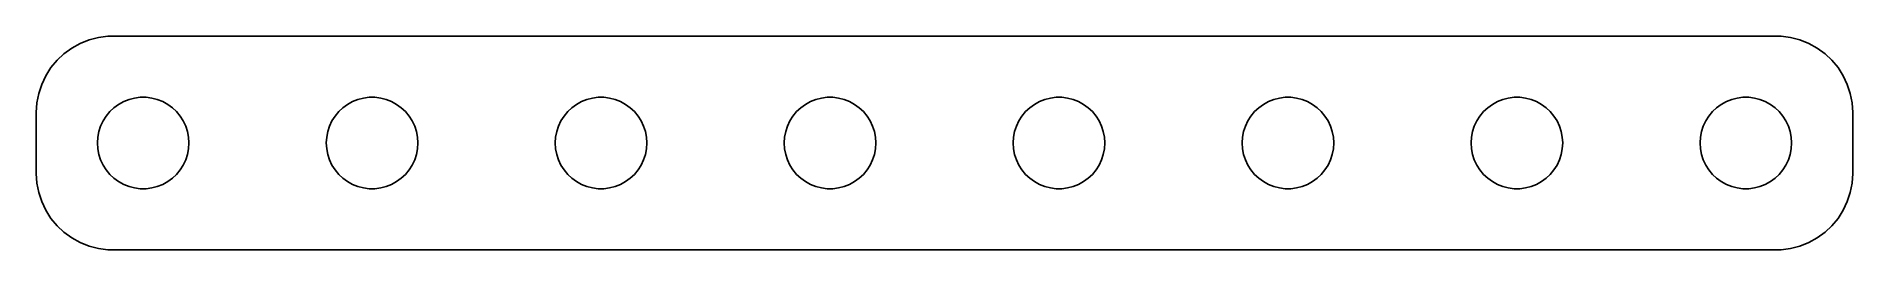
# Model space of a CAD drawing. Header units: metres. Extents: x 0 to 120, y 1 to 14.
import ezdxf

# ---------------------------------------------------------------- set-up
doc = ezdxf.new("R2010")
doc.units = ezdxf.units.M

msp = doc.modelspace()

# ---------------------------------------------------------------- linework, layer by layer
for p, q in [((4.56308, 14.4114), (3.95491, 14.2553)), ((5.18604, 14.4901), (4.56308, 14.4114)), ((114.814, 14.4901), (5.18604, 14.4901)), ((115.437, 14.4114), (114.814, 14.4901)), ((116.045, 14.2553), (115.437, 14.4114)), ((2.31287, 13.3526), (1.85515, 12.9227)), ((2.82086, 13.7216), (2.31287, 13.3526)), ((3.37109, 14.0241), (2.82086, 13.7216)), ((3.95491, 14.2553), (3.37109, 14.0241)), ((116.629, 14.0241), (116.045, 14.2553)), ((117.179, 13.7216), (116.629, 14.0241)), ((117.687, 13.3526), (117.179, 13.7216)), ((118.145, 12.9227), (117.687, 13.3526)), ((1.11845, 11.9088), (0.85111, 11.3406)), ((1.45491, 12.4389), (1.11845, 11.9088)), ((1.85515, 12.9227), (1.45491, 12.4389)), ((118.545, 12.4389), (118.145, 12.9227)), ((118.882, 11.9088), (118.545, 12.4389)), ((119.149, 11.3406), (118.882, 11.9088)), ((0.65707, 10.7434), (0.53941, 10.1267)), ((0.85111, 11.3406), (0.65707, 10.7434)), ((119.343, 10.7434), (119.149, 11.3406)), ((119.461, 10.1267), (119.343, 10.7434)), ((0.53941, 10.1267), (0.5, 9.5)), ((5.07294, 9.26335), (5.31308, 9.55363)), ((5.31308, 9.55363), (5.58772, 9.81154)), ((5.58772, 9.81154), (5.89252, 10.033)), ((5.89252, 10.033), (6.22266, 10.2145)), ((6.22266, 10.2145), (6.57294, 10.3532)), ((6.57294, 10.3532), (6.93785, 10.4469)), ((6.93785, 10.4469), (7.31161, 10.4941)), ((7.31161, 10.4941), (7.68837, 10.4941)), ((7.68837, 10.4941), (8.06213, 10.4469)), ((8.06213, 10.4469), (8.42705, 10.3532)), ((8.42705, 10.3532), (8.77733, 10.2145)), ((8.77733, 10.2145), (9.10747, 10.033)), ((9.10747, 10.033), (9.41226, 9.81154)), ((9.41226, 9.81154), (9.6869, 9.55363)), ((9.6869, 9.55363), (9.92705, 9.26335)), ((20.0729, 9.26335), (20.3131, 9.55363)), ((20.3131, 9.55363), (20.5877, 9.81154)), ((20.5877, 9.81154), (20.8925, 10.033)), ((20.8925, 10.033), (21.2227, 10.2145)), ((21.2227, 10.2145), (21.5729, 10.3532)), ((21.5729, 10.3532), (21.9379, 10.4469)), ((21.9379, 10.4469), (22.3116, 10.4941)), ((22.3116, 10.4941), (22.6884, 10.4941)), ((22.6884, 10.4941), (23.0621, 10.4469)), ((23.0621, 10.4469), (23.427, 10.3532)), ((23.427, 10.3532), (23.7773, 10.2145)), ((23.7773, 10.2145), (24.1075, 10.033)), ((24.1075, 10.033), (24.4123, 9.81154)), ((24.4123, 9.81154), (24.6869, 9.55363)), ((24.6869, 9.55363), (24.927, 9.26335)), ((35.0729, 9.26335), (35.3131, 9.55363)), ((35.3131, 9.55363), (35.5877, 9.81154)), ((35.5877, 9.81154), (35.8925, 10.033)), ((35.8925, 10.033), (36.2227, 10.2145)), ((36.2227, 10.2145), (36.5729, 10.3532)), ((36.5729, 10.3532), (36.9379, 10.4469)), ((36.9379, 10.4469), (37.3116, 10.4941)), ((37.3116, 10.4941), (37.6884, 10.4941)), ((37.6884, 10.4941), (38.0621, 10.4469)), ((38.0621, 10.4469), (38.427, 10.3532)), ((38.427, 10.3532), (38.7773, 10.2145)), ((38.7773, 10.2145), (39.1075, 10.033)), ((39.1075, 10.033), (39.4123, 9.81154)), ((39.4123, 9.81154), (39.6869, 9.55363)), ((39.6869, 9.55363), (39.927, 9.26335)), ((50.0729, 9.26335), (50.3131, 9.55363)), ((50.3131, 9.55363), (50.5877, 9.81154)), ((50.5877, 9.81154), (50.8925, 10.033)), ((50.8925, 10.033), (51.2227, 10.2145)), ((51.2227, 10.2145), (51.5729, 10.3532)), ((51.5729, 10.3532), (51.9379, 10.4469)), ((51.9379, 10.4469), (52.3116, 10.4941)), ((52.3116, 10.4941), (52.6884, 10.4941)), ((52.6884, 10.4941), (53.0621, 10.4469)), ((53.0621, 10.4469), (53.427, 10.3532)), ((53.427, 10.3532), (53.7773, 10.2145)), ((53.7773, 10.2145), (54.1075, 10.033)), ((54.1075, 10.033), (54.4123, 9.81154)), ((54.4123, 9.81154), (54.6869, 9.55363)), ((54.6869, 9.55363), (54.927, 9.26335)), ((65.073, 9.26335), (65.3131, 9.55363)), ((65.3131, 9.55363), (65.5877, 9.81154)), ((65.5877, 9.81154), (65.8925, 10.033)), ((65.8925, 10.033), (66.2227, 10.2145)), ((66.2227, 10.2145), (66.573, 10.3532)), ((66.573, 10.3532), (66.9379, 10.4469)), ((66.9379, 10.4469), (67.3116, 10.4941)), ((67.3116, 10.4941), (67.6884, 10.4941)), ((67.6884, 10.4941), (68.0621, 10.4469)), ((68.0621, 10.4469), (68.427, 10.3532)), ((68.427, 10.3532), (68.7773, 10.2145)), ((68.7773, 10.2145), (69.1075, 10.033)), ((69.1075, 10.033), (69.4123, 9.81154)), ((69.4123, 9.81154), (69.6869, 9.55363)), ((69.6869, 9.55363), (69.927, 9.26335)), ((80.073, 9.26335), (80.3131, 9.55363)), ((80.3131, 9.55363), (80.5877, 9.81154)), ((80.5877, 9.81154), (80.8925, 10.033)), ((80.8925, 10.033), (81.2227, 10.2145)), ((81.2227, 10.2145), (81.573, 10.3532)), ((81.573, 10.3532), (81.9379, 10.4469)), ((81.9379, 10.4469), (82.3116, 10.4941)), ((82.3116, 10.4941), (82.6884, 10.4941)), ((82.6884, 10.4941), (83.0621, 10.4469)), ((83.0621, 10.4469), (83.427, 10.3532)), ((83.427, 10.3532), (83.7773, 10.2145)), ((83.7773, 10.2145), (84.1075, 10.033)), ((84.1075, 10.033), (84.4123, 9.81154)), ((84.4123, 9.81154), (84.6869, 9.55363)), ((84.6869, 9.55363), (84.927, 9.26335)), ((95.073, 9.26335), (95.3131, 9.55363)), ((95.3131, 9.55363), (95.5877, 9.81154)), ((95.5877, 9.81154), (95.8925, 10.033)), ((95.8925, 10.033), (96.2227, 10.2145)), ((96.2227, 10.2145), (96.573, 10.3532)), ((96.573, 10.3532), (96.9379, 10.4469)), ((96.9379, 10.4469), (97.3116, 10.4941)), ((97.3116, 10.4941), (97.6884, 10.4941)), ((97.6884, 10.4941), (98.0621, 10.4469)), ((98.0621, 10.4469), (98.427, 10.3532)), ((98.427, 10.3532), (98.7773, 10.2145)), ((98.7773, 10.2145), (99.1075, 10.033)), ((99.1075, 10.033), (99.4123, 9.81154)), ((99.4123, 9.81154), (99.6869, 9.55363)), ((99.6869, 9.55363), (99.927, 9.26335)), ((110.073, 9.26335), (110.313, 9.55363)), ((110.313, 9.55363), (110.588, 9.81154)), ((110.588, 9.81154), (110.893, 10.033)), ((110.893, 10.033), (111.223, 10.2145)), ((111.223, 10.2145), (111.573, 10.3532)), ((111.573, 10.3532), (111.938, 10.4469)), ((111.938, 10.4469), (112.312, 10.4941)), ((112.312, 10.4941), (112.688, 10.4941)), ((112.688, 10.4941), (113.062, 10.4469)), ((113.062, 10.4469), (113.427, 10.3532)), ((113.427, 10.3532), (113.777, 10.2145)), ((113.777, 10.2145), (114.107, 10.033)), ((114.107, 10.033), (114.412, 9.81154)), ((114.412, 9.81154), (114.687, 9.55363)), ((114.687, 9.55363), (114.927, 9.26335)), ((119.5, 9.5), (119.461, 10.1267)), ((0.5, 9.5), (0.5, 5.5)), ((4.59424, 8.24606), (4.71066, 8.60437)), ((4.71066, 8.60437), (4.87108, 8.94525)), ((4.87108, 8.94525), (5.07294, 9.26335)), ((9.92705, 9.26335), (10.1289, 8.94525)), ((10.1289, 8.94525), (10.2893, 8.60437)), ((10.2893, 8.60437), (10.4057, 8.24606)), ((19.5942, 8.24606), (19.7107, 8.60437)), ((19.7107, 8.60437), (19.8711, 8.94525)), ((19.8711, 8.94525), (20.0729, 9.26335)), ((24.927, 9.26335), (25.1289, 8.94525)), ((25.1289, 8.94525), (25.2893, 8.60437)), ((25.2893, 8.60437), (25.4057, 8.24606)), ((34.5942, 8.24606), (34.7107, 8.60437)), ((34.7107, 8.60437), (34.8711, 8.94525)), ((34.8711, 8.94525), (35.0729, 9.26335)), ((39.927, 9.26335), (40.1289, 8.94525)), ((40.1289, 8.94525), (40.2893, 8.60437)), ((40.2893, 8.60437), (40.4057, 8.24606)), ((49.5942, 8.24606), (49.7107, 8.60437)), ((49.7107, 8.60437), (49.8711, 8.94525)), ((49.8711, 8.94525), (50.0729, 9.26335)), ((54.927, 9.26335), (55.1289, 8.94525)), ((55.1289, 8.94525), (55.2893, 8.60437)), ((55.2893, 8.60437), (55.4057, 8.24606)), ((64.5943, 8.24606), (64.7107, 8.60437)), ((64.7107, 8.60437), (64.8711, 8.94525)), ((64.8711, 8.94525), (65.073, 9.26335)), ((69.927, 9.26335), (70.1289, 8.94525)), ((70.1289, 8.94525), (70.2893, 8.60437)), ((70.2893, 8.60437), (70.4057, 8.24606)), ((79.5943, 8.24606), (79.7107, 8.60437)), ((79.7107, 8.60437), (79.8711, 8.94525)), ((79.8711, 8.94525), (80.073, 9.26335)), ((84.927, 9.26335), (85.1289, 8.94525)), ((85.1289, 8.94525), (85.2893, 8.60437)), ((85.2893, 8.60437), (85.4057, 8.24606)), ((94.5943, 8.24606), (94.7107, 8.60437)), ((94.7107, 8.60437), (94.8711, 8.94525)), ((94.8711, 8.94525), (95.073, 9.26335)), ((99.927, 9.26335), (100.129, 8.94525)), ((100.129, 8.94525), (100.289, 8.60437)), ((100.289, 8.60437), (100.406, 8.24606)), ((109.594, 8.24606), (109.711, 8.60437)), ((109.711, 8.60437), (109.871, 8.94525)), ((109.871, 8.94525), (110.073, 9.26335)), ((114.927, 9.26335), (115.129, 8.94525)), ((115.129, 8.94525), (115.289, 8.60437)), ((115.289, 8.60437), (115.406, 8.24606)), ((119.5, 5.5), (119.5, 9.5)), ((4.5, 7.5), (4.52365, 7.87599)), ((4.52365, 7.12399), (4.5, 7.5)), ((4.52365, 7.87599), (4.59424, 8.24606)), ((10.4057, 8.24606), (10.4763, 7.87599)), ((10.4763, 7.87599), (10.5, 7.5)), ((10.5, 7.5), (10.4763, 7.12399)), ((19.5, 7.5), (19.5237, 7.87599)), ((19.5237, 7.12399), (19.5, 7.5)), ((19.5237, 7.87599), (19.5942, 8.24606)), ((25.4057, 8.24606), (25.4763, 7.87599)), ((25.4763, 7.87599), (25.5, 7.5)), ((25.5, 7.5), (25.4763, 7.12399)), ((34.5, 7.5), (34.5237, 7.87599)), ((34.5237, 7.12399), (34.5, 7.5)), ((34.5237, 7.87599), (34.5942, 8.24606)), ((40.4057, 8.24606), (40.4763, 7.87599)), ((40.4763, 7.87599), (40.5, 7.5)), ((40.5, 7.5), (40.4763, 7.12399)), ((49.5, 7.5), (49.5237, 7.87599)), ((49.5237, 7.12399), (49.5, 7.5)), ((49.5237, 7.87599), (49.5942, 8.24606)), ((55.4057, 8.24606), (55.4763, 7.87599)), ((55.4763, 7.87599), (55.5, 7.5)), ((55.5, 7.5), (55.4763, 7.12399)), ((64.5, 7.5), (64.5237, 7.87599)), ((64.5237, 7.12399), (64.5, 7.5)), ((64.5237, 7.87599), (64.5943, 8.24606)), ((70.4057, 8.24606), (70.4763, 7.87599)), ((70.4763, 7.87599), (70.5, 7.5)), ((70.5, 7.5), (70.4763, 7.12399)), ((79.5, 7.5), (79.5237, 7.87599)), ((79.5237, 7.12399), (79.5, 7.5)), ((79.5237, 7.87599), (79.5943, 8.24606)), ((85.4057, 8.24606), (85.4763, 7.87599)), ((85.4763, 7.87599), (85.5, 7.5)), ((85.5, 7.5), (85.4763, 7.12399)), ((94.5, 7.5), (94.5237, 7.87599)), ((94.5237, 7.12399), (94.5, 7.5)), ((94.5237, 7.87599), (94.5943, 8.24606)), ((100.406, 8.24606), (100.476, 7.87599)), ((100.476, 7.87599), (100.5, 7.5)), ((100.5, 7.5), (100.476, 7.12399)), ((109.5, 7.5), (109.524, 7.87599)), ((109.524, 7.12399), (109.5, 7.5)), ((109.524, 7.87599), (109.594, 8.24606)), ((115.406, 8.24606), (115.476, 7.87599)), ((115.476, 7.87599), (115.5, 7.5)), ((115.5, 7.5), (115.476, 7.12399)), ((4.59424, 6.75392), (4.52365, 7.12399)), ((4.71066, 6.39561), (4.59424, 6.75392)), ((4.87108, 6.05473), (4.71066, 6.39561)), ((5.07294, 5.73663), (4.87108, 6.05473)), ((10.1289, 6.05473), (9.92705, 5.73663)), ((10.2893, 6.39561), (10.1289, 6.05473)), ((10.4057, 6.75392), (10.2893, 6.39561)), ((10.4763, 7.12399), (10.4057, 6.75392)), ((19.5942, 6.75392), (19.5237, 7.12399)), ((19.7107, 6.39561), (19.5942, 6.75392)), ((19.8711, 6.05473), (19.7107, 6.39561)), ((20.0729, 5.73663), (19.8711, 6.05473)), ((25.1289, 6.05473), (24.927, 5.73663)), ((25.2893, 6.39561), (25.1289, 6.05473)), ((25.4057, 6.75392), (25.2893, 6.39561)), ((25.4763, 7.12399), (25.4057, 6.75392)), ((34.5942, 6.75392), (34.5237, 7.12399)), ((34.7107, 6.39561), (34.5942, 6.75392)), ((34.8711, 6.05473), (34.7107, 6.39561)), ((35.0729, 5.73663), (34.8711, 6.05473)), ((40.1289, 6.05473), (39.927, 5.73663)), ((40.2893, 6.39561), (40.1289, 6.05473)), ((40.4057, 6.75392), (40.2893, 6.39561)), ((40.4763, 7.12399), (40.4057, 6.75392)), ((49.5942, 6.75392), (49.5237, 7.12399)), ((49.7107, 6.39561), (49.5942, 6.75392)), ((49.8711, 6.05473), (49.7107, 6.39561)), ((50.0729, 5.73663), (49.8711, 6.05473)), ((55.1289, 6.05473), (54.927, 5.73663)), ((55.2893, 6.39561), (55.1289, 6.05473)), ((55.4057, 6.75392), (55.2893, 6.39561)), ((55.4763, 7.12399), (55.4057, 6.75392)), ((64.5943, 6.75392), (64.5237, 7.12399)), ((64.7107, 6.39561), (64.5943, 6.75392)), ((64.8711, 6.05473), (64.7107, 6.39561)), ((65.073, 5.73663), (64.8711, 6.05473)), ((70.1289, 6.05473), (69.927, 5.73663)), ((70.2893, 6.39561), (70.1289, 6.05473)), ((70.4057, 6.75392), (70.2893, 6.39561)), ((70.4763, 7.12399), (70.4057, 6.75392)), ((79.5943, 6.75392), (79.5237, 7.12399)), ((79.7107, 6.39561), (79.5943, 6.75392)), ((79.8711, 6.05473), (79.7107, 6.39561)), ((80.073, 5.73663), (79.8711, 6.05473)), ((85.1289, 6.05473), (84.927, 5.73663)), ((85.2893, 6.39561), (85.1289, 6.05473)), ((85.4057, 6.75392), (85.2893, 6.39561)), ((85.4763, 7.12399), (85.4057, 6.75392)), ((94.5943, 6.75392), (94.5237, 7.12399)), ((94.7107, 6.39561), (94.5943, 6.75392)), ((94.8711, 6.05473), (94.7107, 6.39561)), ((95.073, 5.73663), (94.8711, 6.05473)), ((100.129, 6.05473), (99.927, 5.73663)), ((100.289, 6.39561), (100.129, 6.05473)), ((100.406, 6.75392), (100.289, 6.39561)), ((100.476, 7.12399), (100.406, 6.75392)), ((109.594, 6.75392), (109.524, 7.12399)), ((109.711, 6.39561), (109.594, 6.75392)), ((109.871, 6.05473), (109.711, 6.39561)), ((110.073, 5.73663), (109.871, 6.05473)), ((115.129, 6.05473), (114.927, 5.73663)), ((115.289, 6.39561), (115.129, 6.05473)), ((115.406, 6.75392), (115.289, 6.39561)), ((115.476, 7.12399), (115.406, 6.75392)), ((0.5, 5.5), (0.53941, 4.87332)), ((0.53941, 4.87332), (0.65707, 4.25655)), ((5.31308, 5.44635), (5.07294, 5.73663)), ((5.58772, 5.18845), (5.31308, 5.44635)), ((5.89252, 4.96701), (5.58772, 5.18845)), ((6.22266, 4.78551), (5.89252, 4.96701)), ((6.57294, 4.64682), (6.22266, 4.78551)), ((8.77733, 4.78551), (8.42705, 4.64682)), ((9.10747, 4.96701), (8.77733, 4.78551)), ((9.41226, 5.18845), (9.10747, 4.96701)), ((9.6869, 5.44635), (9.41226, 5.18845)), ((9.92705, 5.73663), (9.6869, 5.44635)), ((20.3131, 5.44635), (20.0729, 5.73663)), ((20.5877, 5.18845), (20.3131, 5.44635)), ((20.8925, 4.96701), (20.5877, 5.18845)), ((21.2227, 4.78551), (20.8925, 4.96701)), ((21.5729, 4.64682), (21.2227, 4.78551)), ((23.7773, 4.78551), (23.427, 4.64682)), ((24.1075, 4.96701), (23.7773, 4.78551)), ((24.4123, 5.18845), (24.1075, 4.96701)), ((24.6869, 5.44635), (24.4123, 5.18845)), ((24.927, 5.73663), (24.6869, 5.44635)), ((35.3131, 5.44635), (35.0729, 5.73663)), ((35.5877, 5.18845), (35.3131, 5.44635)), ((35.8925, 4.96701), (35.5877, 5.18845)), ((36.2227, 4.78551), (35.8925, 4.96701)), ((36.5729, 4.64682), (36.2227, 4.78551)), ((38.7773, 4.78551), (38.427, 4.64682)), ((39.1075, 4.96701), (38.7773, 4.78551)), ((39.4123, 5.18845), (39.1075, 4.96701)), ((39.6869, 5.44635), (39.4123, 5.18845)), ((39.927, 5.73663), (39.6869, 5.44635)), ((50.3131, 5.44635), (50.0729, 5.73663)), ((50.5877, 5.18845), (50.3131, 5.44635)), ((50.8925, 4.96701), (50.5877, 5.18845)), ((51.2227, 4.78551), (50.8925, 4.96701)), ((51.5729, 4.64682), (51.2227, 4.78551)), ((53.7773, 4.78551), (53.427, 4.64682)), ((54.1075, 4.96701), (53.7773, 4.78551)), ((54.4123, 5.18845), (54.1075, 4.96701)), ((54.6869, 5.44635), (54.4123, 5.18845)), ((54.927, 5.73663), (54.6869, 5.44635)), ((65.3131, 5.44635), (65.073, 5.73663)), ((65.5877, 5.18845), (65.3131, 5.44635)), ((65.8925, 4.96701), (65.5877, 5.18845)), ((66.2227, 4.78551), (65.8925, 4.96701)), ((66.573, 4.64682), (66.2227, 4.78551)), ((68.7773, 4.78551), (68.427, 4.64682)), ((69.1075, 4.96701), (68.7773, 4.78551)), ((69.4123, 5.18845), (69.1075, 4.96701)), ((69.6869, 5.44635), (69.4123, 5.18845)), ((69.927, 5.73663), (69.6869, 5.44635)), ((80.3131, 5.44635), (80.073, 5.73663)), ((80.5877, 5.18845), (80.3131, 5.44635)), ((80.8925, 4.96701), (80.5877, 5.18845)), ((81.2227, 4.78551), (80.8925, 4.96701)), ((81.573, 4.64682), (81.2227, 4.78551)), ((83.7773, 4.78551), (83.427, 4.64682)), ((84.1075, 4.96701), (83.7773, 4.78551)), ((84.4123, 5.18845), (84.1075, 4.96701)), ((84.6869, 5.44635), (84.4123, 5.18845)), ((84.927, 5.73663), (84.6869, 5.44635)), ((95.3131, 5.44635), (95.073, 5.73663)), ((95.5877, 5.18845), (95.3131, 5.44635)), ((95.8925, 4.96701), (95.5877, 5.18845)), ((96.2227, 4.78551), (95.8925, 4.96701)), ((96.573, 4.64682), (96.2227, 4.78551)), ((98.7773, 4.78551), (98.427, 4.64682)), ((99.1075, 4.96701), (98.7773, 4.78551)), ((99.4123, 5.18845), (99.1075, 4.96701)), ((99.6869, 5.44635), (99.4123, 5.18845)), ((99.927, 5.73663), (99.6869, 5.44635)), ((110.313, 5.44635), (110.073, 5.73663)), ((110.588, 5.18845), (110.313, 5.44635)), ((110.893, 4.96701), (110.588, 5.18845)), ((111.223, 4.78551), (110.893, 4.96701)), ((111.573, 4.64682), (111.223, 4.78551)), ((113.777, 4.78551), (113.427, 4.64682)), ((114.107, 4.96701), (113.777, 4.78551)), ((114.412, 5.18845), (114.107, 4.96701)), ((114.687, 5.44635), (114.412, 5.18845)), ((114.927, 5.73663), (114.687, 5.44635)), ((119.343, 4.25655), (119.461, 4.87332)), ((119.461, 4.87332), (119.5, 5.5)), ((0.65707, 4.25655), (0.85111, 3.65936)), ((0.85111, 3.65936), (1.11845, 3.09122)), ((6.93785, 4.55313), (6.57294, 4.64682)), ((7.31161, 4.50591), (6.93785, 4.55313)), ((7.68837, 4.50591), (7.31161, 4.50591)), ((8.06213, 4.55313), (7.68837, 4.50591)), ((8.42705, 4.64682), (8.06213, 4.55313)), ((21.9379, 4.55313), (21.5729, 4.64682)), ((22.3116, 4.50591), (21.9379, 4.55313)), ((22.6884, 4.50591), (22.3116, 4.50591)), ((23.0621, 4.55313), (22.6884, 4.50591)), ((23.427, 4.64682), (23.0621, 4.55313)), ((36.9379, 4.55313), (36.5729, 4.64682)), ((37.3116, 4.50591), (36.9379, 4.55313)), ((37.6884, 4.50591), (37.3116, 4.50591)), ((38.0621, 4.55313), (37.6884, 4.50591)), ((38.427, 4.64682), (38.0621, 4.55313)), ((51.9379, 4.55313), (51.5729, 4.64682)), ((52.3116, 4.50591), (51.9379, 4.55313)), ((52.6884, 4.50591), (52.3116, 4.50591)), ((53.0621, 4.55313), (52.6884, 4.50591)), ((53.427, 4.64682), (53.0621, 4.55313)), ((66.9379, 4.55313), (66.573, 4.64682)), ((67.3116, 4.50591), (66.9379, 4.55313)), ((67.6884, 4.50591), (67.3116, 4.50591)), ((68.0621, 4.55313), (67.6884, 4.50591)), ((68.427, 4.64682), (68.0621, 4.55313)), ((81.9379, 4.55313), (81.573, 4.64682)), ((82.3116, 4.50591), (81.9379, 4.55313)), ((82.6884, 4.50591), (82.3116, 4.50591)), ((83.0621, 4.55313), (82.6884, 4.50591)), ((83.427, 4.64682), (83.0621, 4.55313)), ((96.9379, 4.55313), (96.573, 4.64682)), ((97.3116, 4.50591), (96.9379, 4.55313)), ((97.6884, 4.50591), (97.3116, 4.50591)), ((98.0621, 4.55313), (97.6884, 4.50591)), ((98.427, 4.64682), (98.0621, 4.55313)), ((111.938, 4.55313), (111.573, 4.64682)), ((112.312, 4.50591), (111.938, 4.55313)), ((112.688, 4.50591), (112.312, 4.50591)), ((113.062, 4.55313), (112.688, 4.50591)), ((113.427, 4.64682), (113.062, 4.55313)), ((118.882, 3.09122), (119.149, 3.65936)), ((119.149, 3.65936), (119.343, 4.25655)), ((1.11845, 3.09122), (1.45491, 2.56107)), ((1.45491, 2.56107), (1.85515, 2.07726)), ((118.145, 2.07726), (118.545, 2.56107)), ((118.545, 2.56107), (118.882, 3.09122)), ((1.85515, 2.07726), (2.31287, 1.64743)), ((2.31287, 1.64743), (2.82086, 1.27835)), ((2.82086, 1.27835), (3.37109, 0.97586)), ((116.629, 0.97586), (117.179, 1.27835)), ((117.179, 1.27835), (117.687, 1.64743)), ((117.687, 1.64743), (118.145, 2.07726)), ((3.37109, 0.97586), (3.95491, 0.7447)), ((3.95491, 0.7447), (4.56308, 0.58856)), ((4.56308, 0.58856), (5.18604, 0.50986)), ((5.18604, 0.50986), (114.814, 0.50986)), ((114.814, 0.50986), (115.437, 0.58856)), ((115.437, 0.58856), (116.045, 0.7447)), ((116.045, 0.7447), (116.629, 0.97586))]:
    msp.add_line(p, q)

doc.saveas('drawing.dxf')
